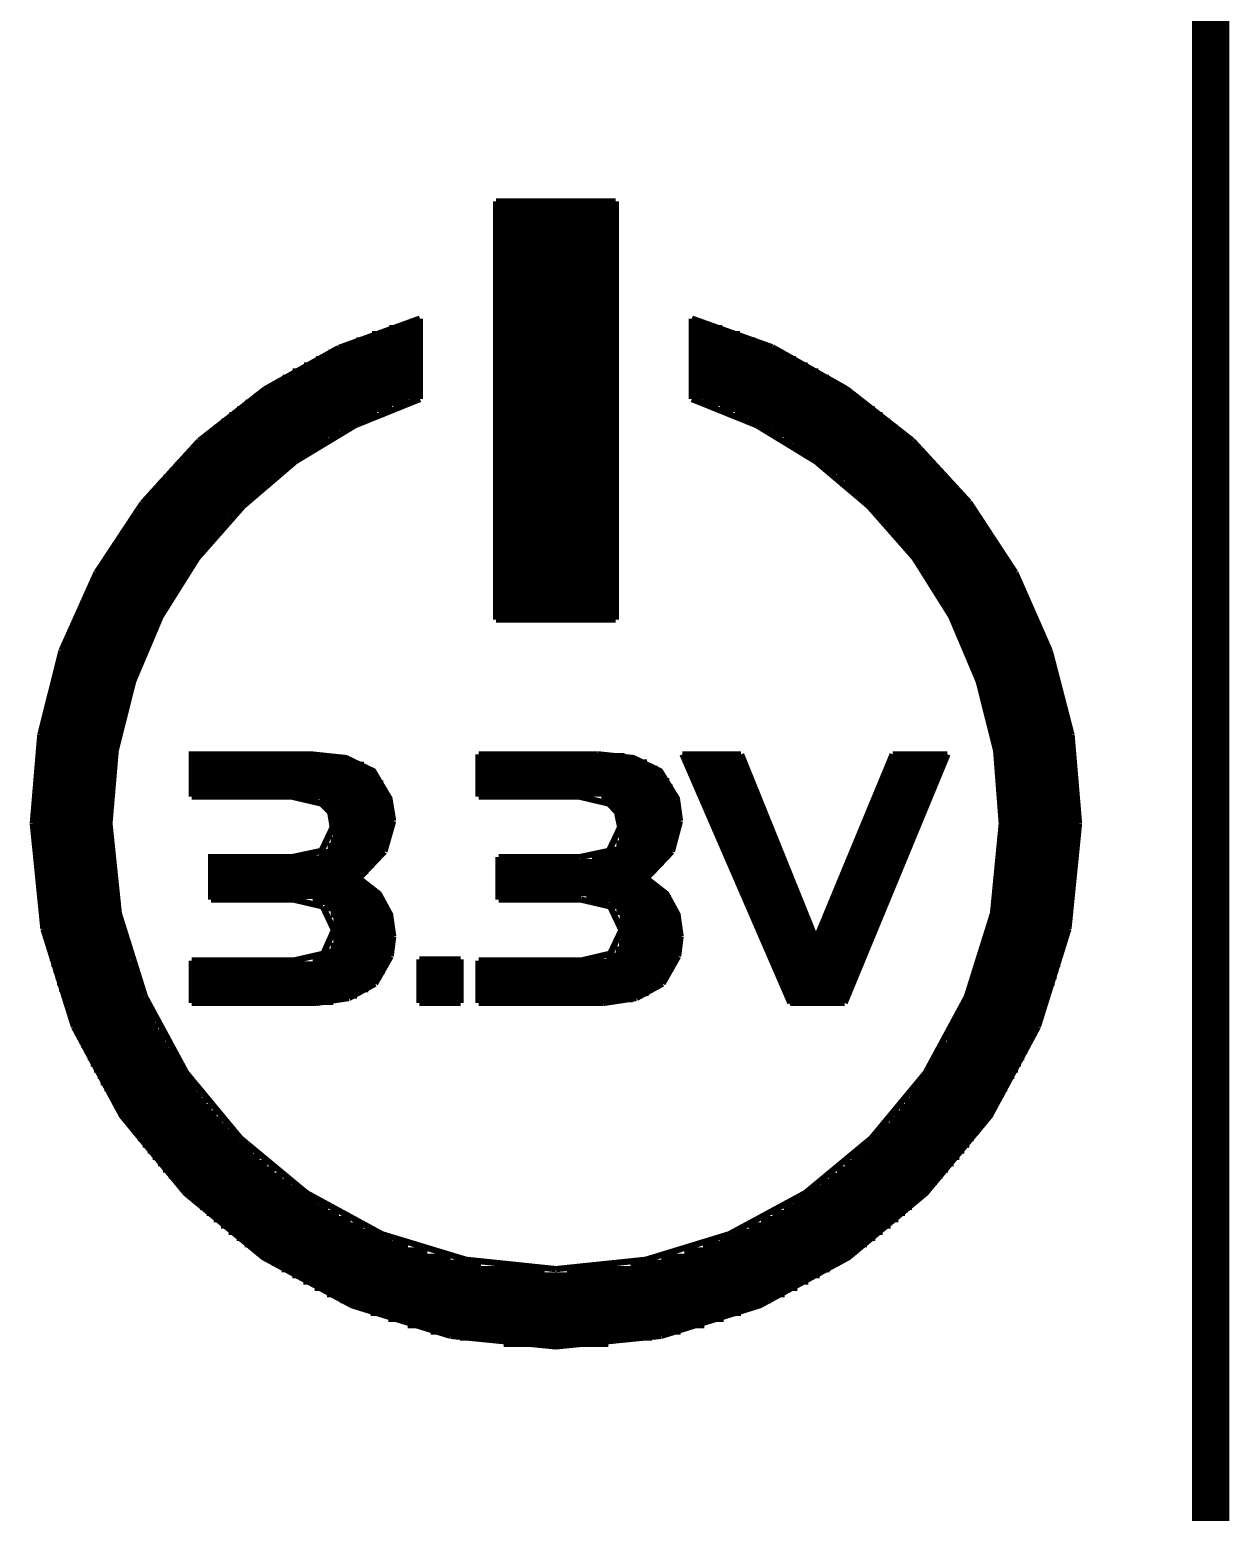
# Model space of a CAD drawing. Extents: x -1.4 to 24.2, y -3.9 to 53.4.
# Drawn here: x 19.32 to 24.21, y 20.15 to 26.19 of the extents above; entities that cross this region are included whole.
import ezdxf

# ---------------------------------------------------------------- set-up
doc = ezdxf.new("R2010")
doc.units = 0
doc.layers.add('SPECTRAL_CLICK_V100_GKO', color=9, linetype='CONTINUOUS')
doc.layers.add('SPECTRAL_CLICK_V100_GTO', color=11, linetype='CONTINUOUS')

msp = doc.modelspace()

# ---------------------------------------------------------------- linework, layer by layer
at = {"layer": 'SPECTRAL_CLICK_V100_GKO', "const_width": 0.1524}
msp.add_lwpolyline([(24.13, -1.27), (24.13, 39.32174)], dxfattribs=at)
at = {"layer": 'SPECTRAL_CLICK_V100_GTO', "const_width": 0.0254}
for points in [[(21.21916, 23.78964), (21.21916, 25.49398)], [(21.21916, 25.49398), (21.70684, 25.49398)], [(21.70684, 23.78964), (21.70684, 25.49398)], [(21.21916, 25.48382), (21.70684, 25.48382)], [(21.21916, 25.45842), (21.70684, 25.45842)], [(21.21916, 25.43302), (21.70684, 25.43302)], [(21.21916, 25.40762), (21.70684, 25.40762)], [(21.21916, 25.38222), (21.70684, 25.38222)], [(21.21916, 25.35682), (21.70684, 25.35682)], [(21.21916, 25.33142), (21.70684, 25.33142)], [(21.21916, 25.30602), (21.70684, 25.30602)], [(21.21916, 25.28062), (21.70684, 25.28062)], [(21.21916, 25.25522), (21.70684, 25.25522)], [(21.21916, 25.22982), (21.70684, 25.22982)], [(21.21916, 25.20442), (21.70684, 25.20442)], [(21.21916, 25.17902), (21.70684, 25.17902)], [(21.21916, 25.15362), (21.70684, 25.15362)], [(21.21916, 25.12822), (21.70684, 25.12822)], [(21.21916, 25.10282), (21.70684, 25.10282)], [(21.21916, 25.07742), (21.70684, 25.07742)], [(20.57908, 24.89708), (20.90928, 25.01646)], [(20.8661, 25.00376), (20.90928, 25.00376)], [(20.90928, 24.6888), (20.90928, 25.01646)], [(21.21916, 25.05202), (21.70684, 25.05202)], [(21.21916, 25.02662), (21.70684, 25.02662)], [(22.01672, 24.6888), (22.01672, 25.01646)], [(22.01672, 25.01646), (22.34438, 24.89962)], [(22.01672, 25.00376), (22.0599, 25.00376)], [(20.7137, 24.95296), (20.90928, 24.95296)], [(20.78482, 24.97836), (20.90928, 24.97836)], [(21.21916, 25.00122), (21.70684, 25.00122)], [(21.21916, 24.97582), (21.70684, 24.97582)], [(21.21916, 24.95042), (21.70684, 24.95042)], [(22.01672, 24.97836), (22.14118, 24.97836)], [(22.01672, 24.95296), (22.2123, 24.95296)], [(20.27936, 24.72944), (20.57908, 24.89708)], [(20.58924, 24.90216), (20.90928, 24.90216)], [(20.6502, 24.92756), (20.90928, 24.92756)], [(21.21916, 24.92502), (21.70684, 24.92502)], [(21.21916, 24.89962), (21.70684, 24.89962)], [(22.01672, 24.92756), (22.2758, 24.92756)], [(22.01672, 24.90216), (22.33422, 24.90216)], [(22.34438, 24.89962), (22.64664, 24.72944)], [(20.43684, 24.82596), (20.90928, 24.82596)], [(20.4851, 24.85136), (20.90928, 24.85136)], [(20.5359, 24.87676), (20.90928, 24.87676)], [(21.21916, 24.87422), (21.70684, 24.87422)], [(21.21916, 24.84882), (21.70684, 24.84882)], [(21.21916, 24.82342), (21.70684, 24.82342)], [(22.01672, 24.87676), (22.3901, 24.87676)], [(22.01672, 24.85136), (22.4409, 24.85136)], [(22.01672, 24.82596), (22.48916, 24.82596)], [(20.35048, 24.77516), (20.90928, 24.77516)], [(20.39112, 24.80056), (20.90928, 24.80056)], [(21.21916, 24.79802), (21.70684, 24.79802)], [(21.21916, 24.77262), (21.70684, 24.77262)], [(22.01672, 24.80056), (22.53234, 24.80056)], [(22.01672, 24.77516), (22.57552, 24.77516)], [(20.01012, 24.51862), (20.27936, 24.72944)], [(20.27174, 24.72436), (20.90928, 24.72436)], [(20.30984, 24.74976), (20.90928, 24.74976)], [(21.21916, 24.74722), (21.70684, 24.74722)], [(21.21916, 24.72182), (21.70684, 24.72182)], [(22.01672, 24.74976), (22.61616, 24.74976)], [(22.01672, 24.72436), (22.65426, 24.72436)], [(22.64664, 24.72944), (22.91588, 24.51862)], [(19.64436, 22.95906), (19.66976, 23.25624), (19.74088, 23.53818), (19.85264, 23.80234), (20.0025, 24.0411), (20.18792, 24.25192), (20.40128, 24.4348), (20.64512, 24.58212), (20.90928, 24.6888)], [(20.16506, 24.64816), (20.79498, 24.64816)], [(20.19808, 24.67356), (20.86356, 24.67356)], [(20.23364, 24.69896), (20.90928, 24.69896)], [(21.21916, 24.69642), (21.70684, 24.69642)], [(21.21916, 24.67102), (21.70684, 24.67102)], [(21.21916, 24.64562), (21.70684, 24.64562)], [(22.01672, 24.69896), (22.69236, 24.69896)], [(22.01672, 24.6888), (22.28088, 24.58212), (22.52218, 24.4348), (22.73808, 24.25192), (22.9235, 24.0411), (23.07336, 23.80234), (23.18512, 23.53818), (23.25624, 23.25624), (23.2791, 22.95906)], [(22.06244, 24.67356), (22.72538, 24.67356)], [(22.13102, 24.64816), (22.76094, 24.64816)], [(20.10156, 24.59736), (20.67814, 24.59736)], [(20.13204, 24.62276), (20.73402, 24.62276)], [(21.21916, 24.62022), (21.70684, 24.62022)], [(21.21916, 24.59482), (21.70684, 24.59482)], [(22.19198, 24.62276), (22.79396, 24.62276)], [(22.24786, 24.59736), (22.82444, 24.59736)], [(19.77898, 24.26462), (20.01012, 24.51862)], [(20.0152, 24.52116), (20.5359, 24.52116)], [(20.04314, 24.54656), (20.57908, 24.54656)], [(20.07108, 24.57196), (20.62734, 24.57196)], [(21.21916, 24.56942), (21.70684, 24.56942)], [(21.21916, 24.54402), (21.70684, 24.54402)], [(21.21916, 24.51862), (21.70684, 24.51862)], [(22.29866, 24.57196), (22.85492, 24.57196)], [(22.34438, 24.54656), (22.88286, 24.54656)], [(22.3901, 24.52116), (22.9108, 24.52116)], [(22.91588, 24.51862), (23.14702, 24.26716)], [(19.96186, 24.47036), (20.45462, 24.47036)], [(19.98726, 24.49576), (20.49526, 24.49576)], [(21.21916, 24.49322), (21.70684, 24.49322)], [(21.21916, 24.46782), (21.70684, 24.46782)], [(22.43074, 24.49576), (22.93874, 24.49576)], [(22.46884, 24.47036), (22.96414, 24.47036)], [(19.91106, 24.41956), (20.3835, 24.41956)], [(19.93646, 24.44496), (20.41906, 24.44496)], [(21.21916, 24.44242), (21.70684, 24.44242)], [(21.21916, 24.41702), (21.70684, 24.41702)], [(22.50694, 24.44496), (22.98954, 24.44496)], [(22.5425, 24.41956), (23.0124, 24.41956)], [(19.84248, 24.34336), (20.28698, 24.34336)], [(19.86534, 24.36876), (20.31746, 24.36876)], [(19.8882, 24.39416), (20.35048, 24.39416)], [(21.21916, 24.39162), (21.70684, 24.39162)], [(21.21916, 24.36622), (21.70684, 24.36622)], [(21.21916, 24.34082), (21.70684, 24.34082)], [(22.57552, 24.39416), (23.0378, 24.39416)], [(22.60854, 24.36876), (23.06066, 24.36876)], [(22.63902, 24.34336), (23.08352, 24.34336)], [(19.80184, 24.29256), (20.22856, 24.29256)], [(19.82216, 24.31796), (20.25904, 24.31796)], [(21.21916, 24.31542), (21.70684, 24.31542)], [(21.21916, 24.29002), (21.70684, 24.29002)], [(22.66696, 24.31796), (23.10384, 24.31796)], [(22.6949, 24.29256), (23.12416, 24.29256)], [(19.59102, 23.98014), (19.77898, 24.26462)], [(19.74088, 24.21636), (20.15236, 24.21636)], [(19.7612, 24.24176), (20.17776, 24.24176)], [(19.78152, 24.26716), (20.20316, 24.26716)], [(21.21916, 24.26462), (21.70684, 24.26462)], [(21.21916, 24.23922), (21.70684, 24.23922)], [(22.72284, 24.26716), (23.14448, 24.26716)], [(22.74824, 24.24176), (23.1648, 24.24176)], [(22.77364, 24.21636), (23.18258, 24.21636)], [(23.14702, 24.26716), (23.33498, 23.98014)], [(19.70532, 24.16556), (20.1041, 24.16556)], [(19.7231, 24.19096), (20.12696, 24.19096)], [(21.21916, 24.21382), (21.70684, 24.21382)], [(21.21916, 24.18842), (21.70684, 24.18842)], [(21.21916, 24.16302), (21.70684, 24.16302)], [(22.7965, 24.19096), (23.20036, 24.19096)], [(22.81936, 24.16556), (23.21814, 24.16556)], [(19.6723, 24.11476), (20.06092, 24.11476)], [(19.68754, 24.14016), (20.08378, 24.14016)], [(21.21916, 24.13762), (21.70684, 24.13762)], [(21.21916, 24.11222), (21.70684, 24.11222)], [(22.84222, 24.14016), (23.23592, 24.14016)], [(22.86508, 24.11476), (23.2537, 24.11476)], [(19.62404, 24.03856), (20.0025, 24.03856)], [(19.63928, 24.06396), (20.02028, 24.06396)], [(19.65452, 24.08936), (20.0406, 24.08936)], [(21.21916, 24.08682), (21.70684, 24.08682)], [(21.21916, 24.06142), (21.70684, 24.06142)], [(21.21916, 24.03602), (21.70684, 24.03602)], [(22.8854, 24.08936), (23.26894, 24.08936)], [(22.90572, 24.06396), (23.28418, 24.06396)], [(22.9235, 24.03856), (23.29942, 24.03856)], [(19.44878, 23.66264), (19.59102, 23.98014)], [(19.5961, 23.98776), (19.9644, 23.98776)], [(19.6088, 24.01316), (19.98218, 24.01316)], [(21.21916, 24.01062), (21.70684, 24.01062)], [(21.21916, 23.98522), (21.70684, 23.98522)], [(22.94128, 24.01316), (23.31466, 24.01316)], [(22.95906, 23.98776), (23.3299, 23.98776)], [(23.33498, 23.98014), (23.47468, 23.66264)], [(19.56816, 23.93696), (19.93138, 23.93696)], [(19.58086, 23.96236), (19.94916, 23.96236)], [(21.21916, 23.95982), (21.70684, 23.95982)], [(21.21916, 23.93442), (21.70684, 23.93442)], [(22.97684, 23.96236), (23.3426, 23.96236)], [(22.99462, 23.93696), (23.35784, 23.93696)], [(19.53006, 23.86076), (19.88566, 23.86076)], [(19.54276, 23.88616), (19.9009, 23.88616)], [(19.55546, 23.91156), (19.91614, 23.91156)], [(21.21916, 23.90902), (21.70684, 23.90902)], [(21.21916, 23.88362), (21.70684, 23.88362)], [(21.21916, 23.85822), (21.70684, 23.85822)], [(23.00986, 23.91156), (23.37054, 23.91156)], [(23.0251, 23.88616), (23.38324, 23.88616)], [(23.04034, 23.86076), (23.3934, 23.86076)], [(19.5072, 23.80996), (19.85772, 23.80996)], [(19.5199, 23.83536), (19.87042, 23.83536)], [(21.21916, 23.83282), (21.70684, 23.83282)], [(21.21916, 23.80742), (21.70684, 23.80742)], [(23.05558, 23.83536), (23.4061, 23.83536)], [(23.06828, 23.80996), (23.41626, 23.80996)], [(19.47672, 23.73376), (19.81962, 23.73376)], [(19.48688, 23.75916), (19.83232, 23.75916)], [(19.49704, 23.78456), (19.84502, 23.78456)], [(21.21916, 23.78964), (21.70684, 23.78964)], [(23.08098, 23.78456), (23.42896, 23.78456)], [(23.09368, 23.75916), (23.43912, 23.75916)], [(23.10638, 23.73376), (23.44928, 23.73376)], [(19.4564, 23.68296), (19.79676, 23.68296)], [(19.46656, 23.70836), (19.80692, 23.70836)], [(23.11908, 23.70836), (23.45944, 23.70836)], [(23.12924, 23.68296), (23.46706, 23.68296)], [(19.36242, 23.31974), (19.44878, 23.66264)], [(19.43862, 23.63216), (19.7739, 23.63216)], [(19.44878, 23.65756), (19.78406, 23.65756)], [(23.1394, 23.65756), (23.47722, 23.65756)], [(23.1521, 23.63216), (23.48484, 23.63216)], [(23.47468, 23.66264), (23.56358, 23.31974)], [(19.41576, 23.55596), (19.74596, 23.55596)], [(19.42338, 23.58136), (19.75612, 23.58136)], [(19.431, 23.60676), (19.76374, 23.60676)], [(23.15972, 23.60676), (23.495, 23.60676)], [(23.16988, 23.58136), (23.50262, 23.58136)], [(23.18004, 23.55596), (23.51024, 23.55596)], [(19.40052, 23.50516), (19.72818, 23.50516)], [(19.40814, 23.53056), (19.73834, 23.53056)], [(23.18766, 23.53056), (23.51786, 23.53056)], [(23.19528, 23.50516), (23.52294, 23.50516)], [(19.38782, 23.45436), (19.71294, 23.45436)], [(19.39544, 23.47976), (19.72056, 23.47976)], [(23.2029, 23.47976), (23.53056, 23.47976)], [(23.21052, 23.45436), (23.53564, 23.45436)], [(19.37258, 23.37816), (19.69516, 23.37816)], [(19.37766, 23.40356), (19.70024, 23.40356)], [(19.38274, 23.42896), (19.70786, 23.42896)], [(23.21814, 23.42896), (23.54326, 23.42896)], [(23.22576, 23.40356), (23.54834, 23.40356)], [(23.23084, 23.37816), (23.55342, 23.37816)], [(19.33194, 22.95906), (19.36242, 23.31974)], [(19.36242, 23.32736), (19.68246, 23.32736)], [(19.3675, 23.35276), (19.68754, 23.35276)], [(23.23592, 23.35276), (23.5585, 23.35276)], [(23.24354, 23.32736), (23.56358, 23.32736)], [(23.56358, 23.31974), (23.59406, 22.95906)], [(19.34972, 23.25116), (19.66976, 23.25116)], [(19.3548, 23.27656), (19.6723, 23.27656)], [(19.35734, 23.30196), (19.67738, 23.30196)], [(23.24862, 23.30196), (23.56612, 23.30196)], [(23.25116, 23.27656), (23.5712, 23.27656)], [(23.25624, 23.25116), (23.57374, 23.25116)], [(19.34464, 23.20036), (19.66214, 23.20036)], [(19.34718, 23.22576), (19.66468, 23.22576)], [(19.97964, 23.06828), (19.97964, 23.241), (20.46224, 23.241), (20.60702, 23.22576), (20.71878, 23.17242), (20.78482, 23.06066), (20.80006, 22.96922)], [(19.97964, 23.22322), (20.61972, 23.22322)], [(19.97964, 23.19782), (20.68068, 23.19782)], [(21.14804, 23.06828), (21.14804, 23.241)], [(21.14804, 23.241), (21.63318, 23.241)], [(21.14804, 23.23338), (21.7424, 23.23338)], [(21.14804, 23.20798), (21.83384, 23.20798)], [(21.63318, 23.241), (21.77796, 23.22576), (21.88718, 23.17242), (21.95576, 23.06066), (21.96846, 22.96922)], [(21.97862, 23.241), (22.21738, 23.241)], [(21.97862, 23.241), (22.41804, 22.22754)], [(21.98624, 23.22322), (22.225, 23.22322)], [(21.9964, 23.19782), (22.23516, 23.19782)], [(22.21738, 23.241), (22.52218, 22.48662), (22.8346, 23.241)], [(22.63902, 22.22754), (23.05812, 23.241)], [(22.81682, 23.19782), (23.04034, 23.19782)], [(22.82698, 23.22322), (23.05304, 23.22322)], [(22.8346, 23.241), (23.05812, 23.241)], [(23.26132, 23.22576), (23.57882, 23.22576)], [(23.26386, 23.20036), (23.58136, 23.20036)], [(19.33956, 23.14956), (19.65452, 23.14956)], [(19.3421, 23.17496), (19.65706, 23.17496)], [(19.97964, 23.17242), (20.71878, 23.17242)], [(19.97964, 23.14702), (20.74164, 23.14702)], [(21.14804, 23.18258), (21.87702, 23.18258)], [(21.14804, 23.15718), (21.90496, 23.15718)], [(21.14804, 23.13178), (21.92528, 23.13178)], [(22.00656, 23.17242), (22.24532, 23.17242)], [(22.01926, 23.14702), (22.25548, 23.14702)], [(22.79396, 23.14702), (23.02002, 23.14702)], [(22.80412, 23.17242), (23.03018, 23.17242)], [(23.2664, 23.17496), (23.5839, 23.17496)], [(23.26894, 23.14956), (23.58644, 23.14956)], [(19.33448, 23.09876), (19.65198, 23.09876)], [(19.33448, 23.07336), (19.64944, 23.07336)], [(19.33702, 23.12416), (19.65198, 23.12416)], [(19.97964, 23.12162), (20.75942, 23.12162)], [(19.97964, 23.09622), (20.77212, 23.09622)], [(19.97964, 23.07082), (20.78228, 23.07082)], [(21.14804, 23.10638), (21.93798, 23.10638)], [(21.14804, 23.08098), (21.94814, 23.08098)], [(22.02942, 23.12162), (22.26564, 23.12162)], [(22.03958, 23.09622), (22.2758, 23.09622)], [(22.05228, 23.07082), (22.28596, 23.07082)], [(22.76348, 23.07082), (22.98954, 23.07082)], [(22.77364, 23.09622), (22.9997, 23.09622)], [(22.7838, 23.12162), (23.00986, 23.12162)], [(23.27148, 23.12416), (23.58898, 23.12416)], [(23.27402, 23.09876), (23.58898, 23.09876)], [(23.27656, 23.07336), (23.59152, 23.07336)], [(19.33194, 23.04796), (19.6469, 23.04796)], [(19.33194, 23.02256), (19.6469, 23.02256)], [(19.97964, 23.06828), (20.38858, 23.06828)], [(20.38858, 23.06828), (20.50796, 23.04034)], [(20.50034, 23.04542), (20.7899, 23.04542)], [(20.50796, 23.04034), (20.54352, 23.00478)], [(20.53336, 23.02002), (20.79498, 23.02002)], [(21.14804, 23.06828), (21.55952, 23.06828)], [(21.55952, 23.06828), (21.6789, 23.04034)], [(21.64842, 23.05558), (21.95576, 23.05558)], [(21.6789, 23.04034), (21.71192, 23.00478)], [(21.69414, 23.03018), (21.96338, 23.03018)], [(22.06244, 23.04542), (22.29612, 23.04542)], [(22.0726, 23.02002), (22.30628, 23.02002)], [(22.74316, 23.02002), (22.96668, 23.02002)], [(22.75332, 23.04542), (22.97684, 23.04542)], [(23.27656, 23.04796), (23.59152, 23.04796)], [(23.2791, 23.02256), (23.59406, 23.02256)], [(19.33194, 22.99716), (19.6469, 22.99716)], [(19.33194, 22.97176), (19.64436, 22.97176)], [(19.33194, 22.95906), (19.37512, 22.5298)], [(19.64436, 22.95906), (19.68246, 22.5933)], [(20.54352, 23.00478), (20.55368, 22.94382)], [(20.54606, 22.99462), (20.79752, 22.99462)], [(20.55114, 22.96922), (20.80006, 22.96922)], [(20.7645, 22.84476), (20.80006, 22.96922)], [(21.71192, 23.00478), (21.96592, 23.00478)], [(21.71192, 23.00478), (21.72462, 22.94382)], [(21.71954, 22.97938), (21.96846, 22.97938)], [(21.72462, 22.95398), (21.96846, 22.95398)], [(21.93544, 22.84476), (21.96846, 22.96922)], [(22.0853, 22.99462), (22.31644, 22.99462)], [(22.09546, 22.96922), (22.3266, 22.96922)], [(22.7203, 22.96922), (22.94636, 22.96922)], [(22.733, 22.99462), (22.95652, 22.99462)], [(23.24354, 22.5933), (23.2791, 22.95906)], [(23.2791, 22.99716), (23.59406, 22.99716)], [(23.2791, 22.97176), (23.59406, 22.97176)], [(23.55088, 22.5298), (23.59406, 22.95906)], [(19.33194, 22.94636), (19.64436, 22.94636)], [(19.33194, 22.92096), (19.6469, 22.92096)], [(19.33194, 22.89556), (19.6469, 22.89556)], [(20.38858, 22.8219), (20.50796, 22.8473), (20.55368, 22.94382)], [(20.54606, 22.89302), (20.78736, 22.89302)], [(20.55368, 22.94382), (20.79752, 22.94382)], [(20.55368, 22.91842), (20.79498, 22.91842)], [(21.55952, 22.8219), (21.6789, 22.8473), (21.72462, 22.94382)], [(21.71954, 22.90318), (21.96084, 22.90318)], [(21.72462, 22.92858), (21.96592, 22.92858)], [(22.10562, 22.94382), (22.33676, 22.94382)], [(22.11832, 22.91842), (22.34692, 22.91842)], [(22.12848, 22.89302), (22.35708, 22.89302)], [(22.68982, 22.89302), (22.91588, 22.89302)], [(22.69998, 22.91842), (22.92604, 22.91842)], [(22.71014, 22.94382), (22.9362, 22.94382)], [(23.2791, 22.94636), (23.59406, 22.94636)], [(23.2791, 22.92096), (23.59406, 22.92096)], [(23.2791, 22.89556), (23.59406, 22.89556)], [(19.33194, 22.87016), (19.6469, 22.87016)], [(19.33448, 22.84476), (19.64944, 22.84476)], [(20.4978, 22.84222), (20.76196, 22.84222)], [(20.53336, 22.86762), (20.7772, 22.86762)], [(20.66036, 22.73554), (20.7645, 22.84476)], [(21.61032, 22.82698), (21.92274, 22.82698)], [(21.68398, 22.85238), (21.93798, 22.85238)], [(21.70938, 22.87778), (21.95068, 22.87778)], [(21.8313, 22.73554), (21.93544, 22.84476)], [(22.13864, 22.86762), (22.36724, 22.86762)], [(22.15134, 22.84222), (22.3774, 22.84222)], [(22.6695, 22.84222), (22.89302, 22.84222)], [(22.67966, 22.86762), (22.90318, 22.86762)], [(23.27656, 22.87016), (23.59152, 22.87016)], [(23.27656, 22.84476), (23.59152, 22.84476)], [(19.33448, 22.81936), (19.64944, 22.81936)], [(19.33702, 22.79396), (19.65198, 22.79396)], [(19.33956, 22.76856), (19.65452, 22.76856)], [(20.05838, 22.64918), (20.05838, 22.8219), (20.38858, 22.8219)], [(20.05838, 22.81682), (20.74418, 22.81682)], [(20.05838, 22.79142), (20.72386, 22.79142)], [(21.22932, 22.64918), (21.22932, 22.8219)], [(21.22932, 22.8219), (21.55952, 22.8219)], [(21.22932, 22.80158), (21.90242, 22.80158)], [(21.22932, 22.77618), (21.87702, 22.77618)], [(22.1615, 22.81682), (22.38756, 22.81682)], [(22.17166, 22.79142), (22.39772, 22.79142)], [(22.64918, 22.79142), (22.8727, 22.79142)], [(22.65934, 22.81682), (22.88286, 22.81682)], [(23.26894, 22.76856), (23.58644, 22.76856)], [(23.27148, 22.79396), (23.58898, 22.79396)], [(23.27402, 22.81936), (23.58898, 22.81936)], [(19.3421, 22.74316), (19.65706, 22.74316)], [(19.34464, 22.71776), (19.66214, 22.71776)], [(20.05838, 22.76602), (20.69846, 22.76602)], [(20.05838, 22.74062), (20.66798, 22.74062)], [(20.05838, 22.71522), (20.69084, 22.71522)], [(20.66036, 22.73554), (20.74164, 22.67204), (20.78736, 22.58822), (20.80006, 22.49932)], [(21.22932, 22.75078), (21.84908, 22.75078)], [(21.22932, 22.72538), (21.84654, 22.72538)], [(21.8313, 22.73554), (21.91258, 22.67204), (21.9583, 22.58822), (21.971, 22.49932)], [(22.18436, 22.76602), (22.41042, 22.76602)], [(22.19452, 22.74062), (22.42058, 22.74062)], [(22.20722, 22.71522), (22.43074, 22.71522)], [(22.61616, 22.71522), (22.83968, 22.71522)], [(22.62632, 22.74062), (22.85238, 22.74062)], [(22.63648, 22.76602), (22.86254, 22.76602)], [(23.26386, 22.71776), (23.58136, 22.71776)], [(23.2664, 22.74316), (23.5839, 22.74316)], [(19.34718, 22.69236), (19.66468, 22.69236)], [(19.34972, 22.66696), (19.66976, 22.66696)], [(20.05838, 22.68982), (20.72386, 22.68982)], [(20.05838, 22.66442), (20.74926, 22.66442)], [(20.05838, 22.64918), (20.39366, 22.64918)], [(20.39366, 22.64918), (20.51304, 22.62124)], [(21.22932, 22.69998), (21.8821, 22.69998)], [(21.22932, 22.67458), (21.91004, 22.67458)], [(21.22932, 22.64918), (21.5646, 22.64918)], [(21.5646, 22.64918), (21.68398, 22.62124)], [(21.58746, 22.64918), (21.93036, 22.64918)], [(22.21738, 22.68982), (22.4409, 22.68982)], [(22.22754, 22.66442), (22.45106, 22.66442)], [(22.59584, 22.66442), (22.81936, 22.66442)], [(22.606, 22.68982), (22.82952, 22.68982)], [(23.25624, 22.66696), (23.57374, 22.66696)], [(23.26132, 22.69236), (23.57882, 22.69236)], [(19.3548, 22.64156), (19.6723, 22.64156)], [(19.35734, 22.61616), (19.67738, 22.61616)], [(19.36242, 22.59076), (19.68246, 22.59076)], [(19.68246, 22.5933), (19.78914, 22.25294)], [(20.4724, 22.63902), (20.76704, 22.63902)], [(20.51304, 22.62124), (20.55876, 22.52472)], [(20.5232, 22.61362), (20.77974, 22.61362)], [(20.54606, 22.58822), (20.78736, 22.58822)], [(21.68144, 22.62378), (21.9456, 22.62378)], [(21.68398, 22.62124), (21.7297, 22.52472)], [(21.70938, 22.59838), (21.95576, 22.59838)], [(22.24024, 22.63902), (22.46122, 22.63902)], [(22.2504, 22.61362), (22.47138, 22.61362)], [(22.26056, 22.58822), (22.48154, 22.58822)], [(22.56536, 22.58822), (22.78888, 22.58822)], [(22.57552, 22.61362), (22.79904, 22.61362)], [(22.58568, 22.63902), (22.8092, 22.63902)], [(23.13686, 22.25294), (23.24354, 22.5933)], [(23.24354, 22.59076), (23.56358, 22.59076)], [(23.24862, 22.61616), (23.56612, 22.61616)], [(23.25116, 22.64156), (23.5712, 22.64156)], [(19.3675, 22.56536), (19.68754, 22.56536)], [(19.37258, 22.53996), (19.69516, 22.53996)], [(19.37512, 22.5298), (19.49958, 22.13102)], [(19.97964, 22.40026), (20.39366, 22.40026), (20.51558, 22.4282), (20.55876, 22.52472)], [(20.55622, 22.56282), (20.79498, 22.56282)], [(20.55876, 22.53742), (20.79752, 22.53742)], [(21.5646, 22.40026), (21.68398, 22.4282), (21.7297, 22.52472)], [(21.72208, 22.57298), (21.96338, 22.57298)], [(21.72716, 22.54758), (21.96846, 22.54758)], [(22.27326, 22.56282), (22.4917, 22.56282)], [(22.28342, 22.53742), (22.50186, 22.53742)], [(22.5425, 22.53742), (22.76602, 22.53742)], [(22.55266, 22.56282), (22.77618, 22.56282)], [(23.23084, 22.53996), (23.55342, 22.53996)], [(23.23592, 22.56536), (23.5585, 22.56536)], [(23.42642, 22.13102), (23.55088, 22.5298)], [(19.37766, 22.51456), (19.70024, 22.51456)], [(19.38274, 22.48916), (19.70786, 22.48916)], [(20.55622, 22.48662), (20.80006, 22.48662)], [(20.55876, 22.51202), (20.80006, 22.51202)], [(20.7899, 22.41804), (20.80006, 22.49932)], [(21.71954, 22.47138), (21.971, 22.47138)], [(21.72716, 22.49678), (21.971, 22.49678)], [(21.7297, 22.52218), (21.971, 22.52218)], [(21.96084, 22.41804), (21.971, 22.49932)], [(22.29358, 22.51202), (22.51202, 22.51202)], [(22.30628, 22.48662), (22.52218, 22.48662)], [(22.52218, 22.48662), (22.7457, 22.48662)], [(22.53234, 22.51202), (22.75586, 22.51202)], [(23.21814, 22.48916), (23.54326, 22.48916)], [(23.22576, 22.51456), (23.54834, 22.51456)], [(19.38782, 22.46376), (19.71294, 22.46376)], [(19.39544, 22.43836), (19.72056, 22.43836)], [(19.40052, 22.41296), (19.72818, 22.41296)], [(20.4724, 22.41042), (20.78736, 22.41042)], [(20.52574, 22.43582), (20.79498, 22.43582)], [(20.54606, 22.46122), (20.80006, 22.46122)], [(20.7264, 22.30628), (20.7899, 22.41804)], [(20.90674, 22.40534), (21.07438, 22.40534)], [(20.90674, 22.22754), (20.90674, 22.40534)], [(21.07438, 22.22754), (21.07438, 22.40534)], [(21.66874, 22.42058), (21.96084, 22.42058)], [(21.70684, 22.44598), (21.96592, 22.44598)], [(21.89734, 22.30628), (21.96084, 22.41804)], [(22.31644, 22.46122), (22.73554, 22.46122)], [(22.3266, 22.43582), (22.72538, 22.43582)], [(22.3393, 22.41042), (22.71268, 22.41042)], [(23.19528, 22.41296), (23.52294, 22.41296)], [(23.2029, 22.43836), (23.53056, 22.43836)], [(23.21052, 22.46376), (23.53564, 22.46376)], [(19.40814, 22.38756), (19.73834, 22.38756)], [(19.41576, 22.36216), (19.74596, 22.36216)], [(19.97964, 22.22754), (19.97964, 22.40026)], [(19.97964, 22.38502), (20.77974, 22.38502)], [(19.97964, 22.35962), (20.76704, 22.35962)], [(20.90674, 22.38502), (21.07438, 22.38502)], [(20.90674, 22.35962), (21.07438, 22.35962)], [(21.14804, 22.22754), (21.14804, 22.40026)], [(21.14804, 22.40026), (21.5646, 22.40026)], [(21.14804, 22.39518), (21.95322, 22.39518)], [(21.14804, 22.36978), (21.94306, 22.36978)], [(21.14804, 22.34438), (21.92782, 22.34438)], [(22.34946, 22.38502), (22.70252, 22.38502)], [(22.35962, 22.35962), (22.69236, 22.35962)], [(23.18004, 22.36216), (23.51024, 22.36216)], [(23.18766, 22.38756), (23.51786, 22.38756)], [(19.42338, 22.33676), (19.75612, 22.33676)], [(19.431, 22.31136), (19.76374, 22.31136)], [(19.43862, 22.28596), (19.7739, 22.28596)], [(19.97964, 22.33422), (20.7518, 22.33422)], [(19.97964, 22.30882), (20.72894, 22.30882)], [(19.97964, 22.28342), (20.69846, 22.28342)], [(20.61972, 22.24786), (20.7264, 22.30628)], [(20.90674, 22.33422), (21.07438, 22.33422)], [(20.90674, 22.30882), (21.07438, 22.30882)], [(20.90674, 22.28342), (21.07438, 22.28342)], [(21.14804, 22.31898), (21.9075, 22.31898)], [(21.14804, 22.29358), (21.87956, 22.29358)], [(21.79066, 22.24786), (21.89734, 22.30628)], [(22.37232, 22.33422), (22.6822, 22.33422)], [(22.38248, 22.30882), (22.67204, 22.30882)], [(22.39264, 22.28342), (22.66188, 22.28342)], [(23.1521, 22.28596), (23.48484, 22.28596)], [(23.15972, 22.31136), (23.495, 22.31136)], [(23.16988, 22.33676), (23.50262, 22.33676)], [(19.44878, 22.26056), (19.78406, 22.26056)], [(19.4564, 22.23516), (19.79676, 22.23516)], [(19.78914, 22.25294), (19.95678, 21.94306)], [(19.97964, 22.25802), (20.65274, 22.25802)], [(19.97964, 22.23262), (20.55622, 22.23262)], [(19.97964, 22.22754), (20.4851, 22.22754)], [(20.4851, 22.22754), (20.61972, 22.24786)], [(20.90674, 22.25802), (21.07438, 22.25802)], [(20.90674, 22.23262), (21.07438, 22.23262)], [(20.90674, 22.22754), (21.07438, 22.22754)], [(21.14804, 22.26818), (21.84146, 22.26818)], [(21.14804, 22.24278), (21.77542, 22.24278)], [(21.14804, 22.22754), (21.65604, 22.22754)], [(21.65604, 22.22754), (21.79066, 22.24786)], [(22.40534, 22.25802), (22.65172, 22.25802)], [(22.4155, 22.23262), (22.63902, 22.23262)], [(22.41804, 22.22754), (22.63902, 22.22754)], [(22.96922, 21.94306), (23.13686, 22.25294)], [(23.12924, 22.23516), (23.46706, 22.23516)], [(23.1394, 22.26056), (23.47722, 22.26056)], [(19.46656, 22.20976), (19.80692, 22.20976)], [(19.47672, 22.18436), (19.81962, 22.18436)], [(23.10638, 22.18436), (23.44928, 22.18436)], [(23.11908, 22.20976), (23.45944, 22.20976)], [(19.48688, 22.15896), (19.82978, 22.15896)], [(19.49704, 22.13356), (19.84248, 22.13356)], [(19.49958, 22.13102), (19.69516, 21.7678), (19.95424, 21.45284), (20.27174, 21.19122), (20.63242, 20.99564), (21.03374, 20.87118)], [(19.5072, 22.10816), (19.85772, 22.10816)], [(21.89226, 20.87118), (22.29358, 20.99564), (22.65426, 21.19122), (22.96922, 21.45284), (23.23084, 21.7678), (23.42642, 22.13102)], [(23.06828, 22.10816), (23.4188, 22.10816)], [(23.08098, 22.13356), (23.42896, 22.13356)], [(23.09368, 22.15896), (23.43912, 22.15896)], [(19.5199, 22.08276), (19.87042, 22.08276)], [(19.53006, 22.05736), (19.88566, 22.05736)], [(23.04034, 22.05736), (23.39594, 22.05736)], [(23.05558, 22.08276), (23.4061, 22.08276)], [(19.54276, 22.03196), (19.9009, 22.03196)], [(19.55546, 22.00656), (19.91614, 22.00656)], [(19.56816, 21.98116), (19.93138, 21.98116)], [(22.99462, 21.98116), (23.35784, 21.98116)], [(23.00986, 22.00656), (23.37054, 22.00656)], [(23.0251, 22.03196), (23.38324, 22.03196)], [(19.58086, 21.95576), (19.94662, 21.95576)], [(19.5961, 21.93036), (19.9644, 21.93036)], [(19.95678, 21.94306), (20.17776, 21.67636)], [(22.74824, 21.67636), (22.96922, 21.94306)], [(22.9616, 21.93036), (23.3299, 21.93036)], [(22.97684, 21.95576), (23.34514, 21.95576)], [(19.6088, 21.90496), (19.98218, 21.90496)], [(19.62404, 21.87956), (19.99996, 21.87956)], [(22.9235, 21.87956), (23.30196, 21.87956)], [(22.94382, 21.90496), (23.31466, 21.90496)], [(19.63928, 21.85416), (20.02028, 21.85416)], [(19.65452, 21.82876), (20.0406, 21.82876)], [(19.6723, 21.80336), (20.06092, 21.80336)], [(22.86508, 21.80336), (23.2537, 21.80336)], [(22.8854, 21.82876), (23.26894, 21.82876)], [(22.90572, 21.85416), (23.28672, 21.85416)], [(19.68754, 21.77796), (20.08124, 21.77796)], [(19.70532, 21.75256), (20.1041, 21.75256)], [(22.8219, 21.75256), (23.22068, 21.75256)], [(22.84222, 21.77796), (23.23846, 21.77796)], [(19.7231, 21.72716), (20.12696, 21.72716)], [(19.74088, 21.70176), (20.15236, 21.70176)], [(22.77364, 21.70176), (23.18512, 21.70176)], [(22.7965, 21.72716), (23.2029, 21.72716)], [(19.7612, 21.67636), (20.17522, 21.67636)], [(19.77898, 21.65096), (20.20316, 21.65096)], [(19.7993, 21.62556), (20.22856, 21.62556)], [(20.17776, 21.67636), (20.447, 21.45284)], [(22.479, 21.45284), (22.74824, 21.67636)], [(22.6949, 21.62556), (23.1267, 21.62556)], [(22.72284, 21.65096), (23.14702, 21.65096)], [(22.74824, 21.67636), (23.1648, 21.67636)], [(19.81962, 21.60016), (20.2565, 21.60016)], [(19.84248, 21.57476), (20.28698, 21.57476)], [(22.63902, 21.57476), (23.08352, 21.57476)], [(22.66696, 21.60016), (23.10638, 21.60016)], [(19.8628, 21.54936), (20.31746, 21.54936)], [(19.88566, 21.52396), (20.35048, 21.52396)], [(19.91106, 21.49856), (20.3835, 21.49856)], [(22.5425, 21.49856), (23.01494, 21.49856)], [(22.57552, 21.52396), (23.0378, 21.52396)], [(22.60854, 21.54936), (23.06066, 21.54936)], [(19.93392, 21.47316), (20.41906, 21.47316)], [(19.95932, 21.44776), (20.45462, 21.44776)], [(20.447, 21.45284), (20.75434, 21.2852)], [(22.16912, 21.2852), (22.479, 21.45284)], [(22.47138, 21.44776), (22.96668, 21.44776)], [(22.50694, 21.47316), (22.99208, 21.47316)], [(19.98472, 21.42236), (20.49526, 21.42236)], [(20.01266, 21.39696), (20.5359, 21.39696)], [(22.3901, 21.39696), (22.91334, 21.39696)], [(22.43074, 21.42236), (22.93874, 21.42236)], [(20.0406, 21.37156), (20.57908, 21.37156)], [(20.06854, 21.34616), (20.62734, 21.34616)], [(20.09902, 21.32076), (20.67814, 21.32076)], [(22.24786, 21.32076), (22.82698, 21.32076)], [(22.29866, 21.34616), (22.85746, 21.34616)], [(22.34438, 21.37156), (22.8854, 21.37156)], [(20.1295, 21.29536), (20.73402, 21.29536)], [(20.16252, 21.26996), (20.79498, 21.26996)], [(20.75434, 21.2852), (21.09724, 21.18106)], [(21.82876, 21.18106), (22.16912, 21.2852)], [(22.13102, 21.26996), (22.76348, 21.26996)], [(22.19198, 21.29536), (22.79396, 21.29536)], [(20.19554, 21.24456), (20.86102, 21.24456)], [(20.2311, 21.21916), (20.93976, 21.21916)], [(21.98624, 21.21916), (22.6949, 21.21916)], [(22.06244, 21.24456), (22.73046, 21.24456)], [(20.26666, 21.19376), (21.03374, 21.19376)], [(20.3073, 21.16836), (21.1582, 21.16836)], [(20.3454, 21.14296), (21.41728, 21.14296)], [(21.09724, 21.18106), (21.463, 21.14296)], [(21.463, 21.14296), (21.82876, 21.18106)], [(21.50872, 21.14296), (22.57806, 21.14296)], [(21.7678, 21.16836), (22.6187, 21.16836)], [(21.89226, 21.19376), (22.6568, 21.19376)], [(20.38858, 21.11756), (22.53742, 21.11756)], [(20.4343, 21.09216), (22.4917, 21.09216)], [(20.48002, 21.06676), (22.44598, 21.06676)], [(20.53082, 21.04136), (22.39518, 21.04136)], [(20.58416, 21.01596), (22.3393, 21.01596)], [(20.64512, 20.99056), (22.28088, 20.99056)], [(20.70862, 20.96516), (22.21738, 20.96516)], [(20.77974, 20.93976), (22.14626, 20.93976)], [(20.85848, 20.91436), (22.06752, 20.91436)], [(20.95246, 20.88896), (21.971, 20.88896)], [(21.03374, 20.87118), (21.463, 20.828), (21.89226, 20.87118)], [(21.07184, 20.86356), (21.85416, 20.86356)], [(21.24964, 20.83816), (21.67636, 20.83816)]]:
    msp.add_lwpolyline(points, dxfattribs=at)

doc.saveas('drawing.dxf')
